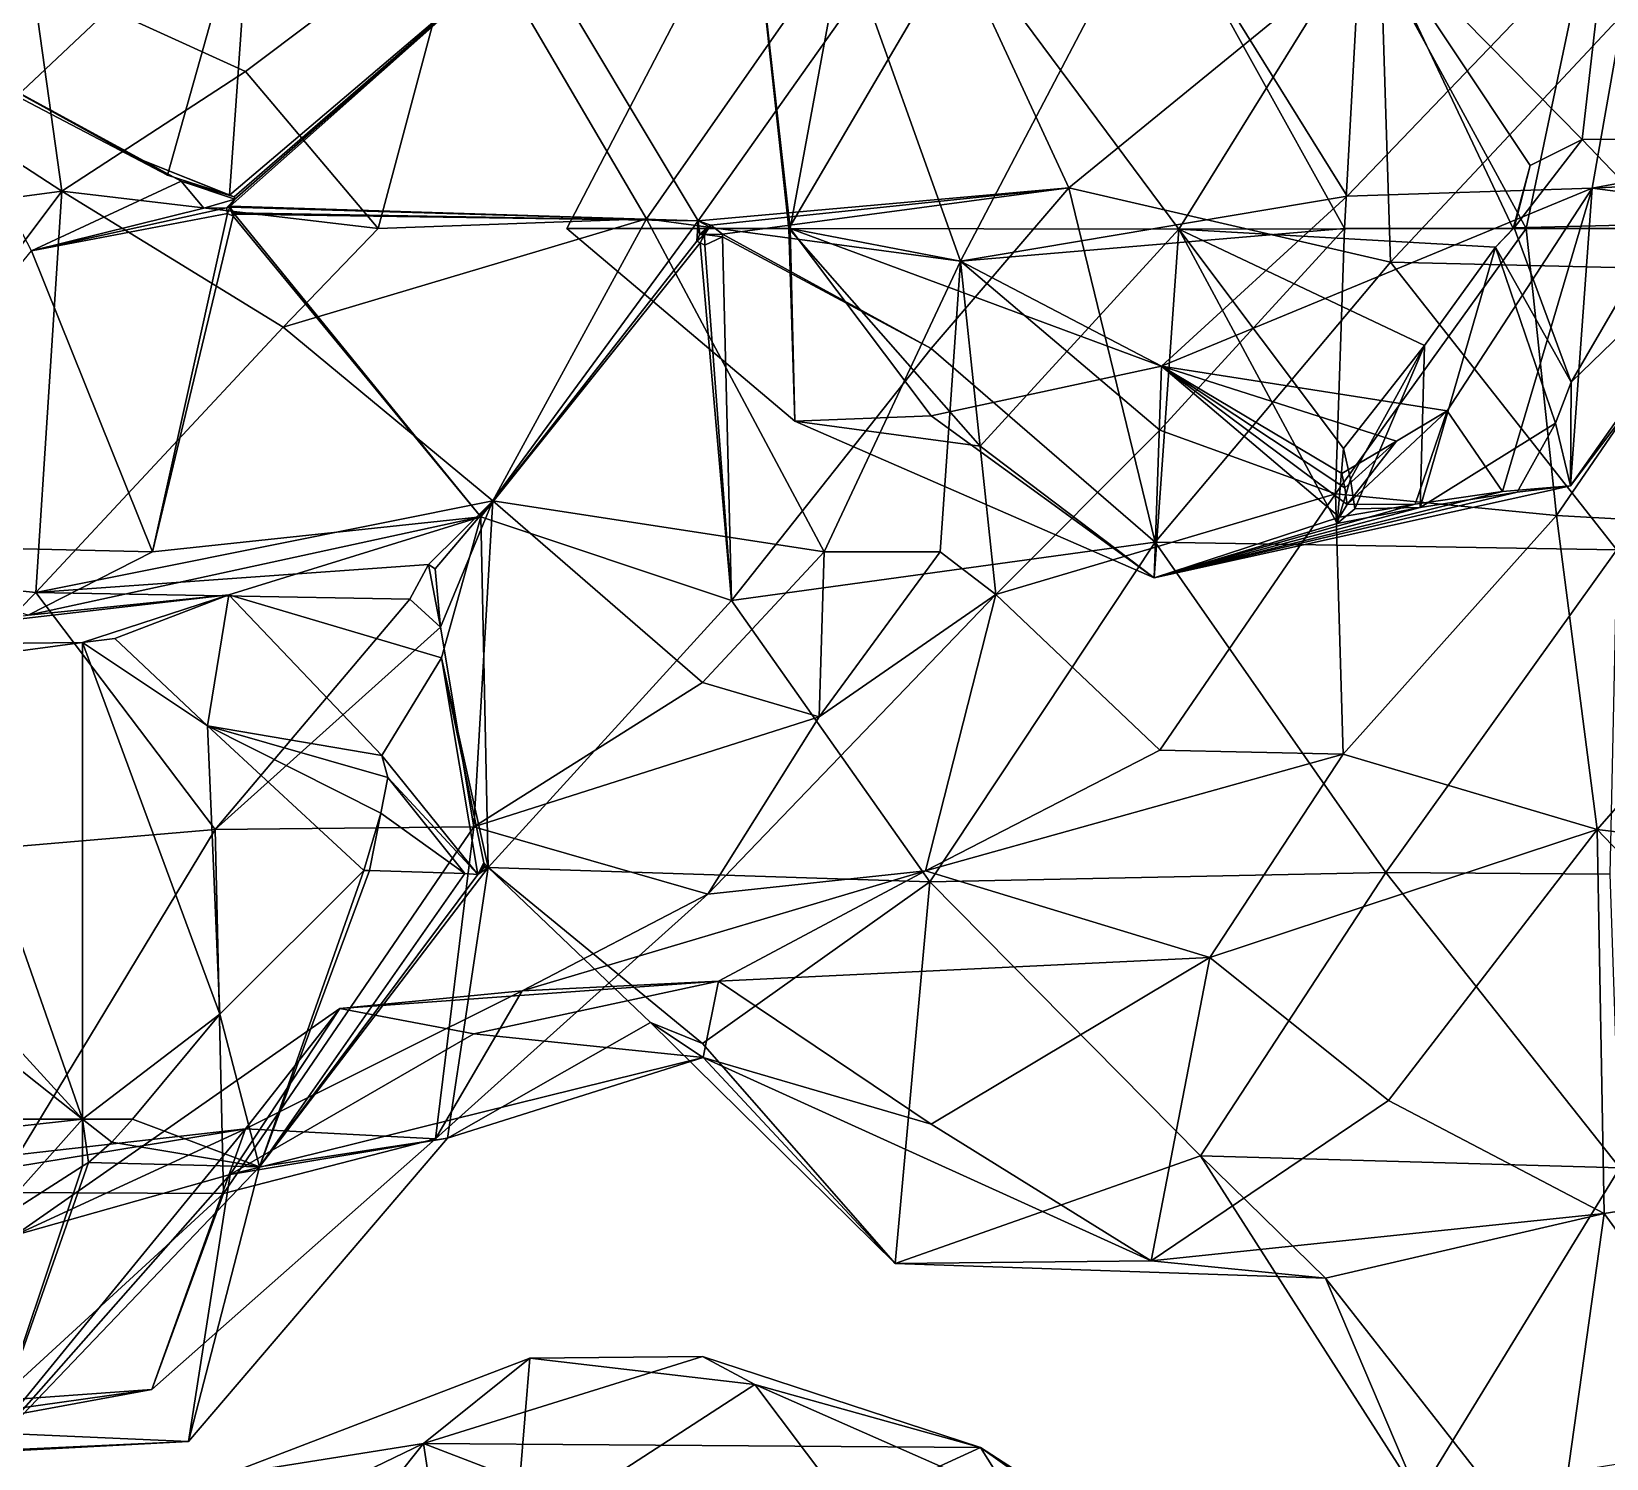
# Model space of a CAD drawing. Extents: x 290083 to 295691, y 4553739 to 4561622.
# Drawn here: x 294167.2 to 294254, y 4559053 to 4559131.6 of the extents above; entities that cross this region are included whole.
import ezdxf

# ---------------------------------------------------------------- set-up
doc = ezdxf.new("R2010")
doc.units = 0
doc.layers.add('Au_ppm_Pref_-_0_3', color=7, linetype='CONTINUOUS')

msp = doc.modelspace()

# ---------------------------------------------------------------- linework, layer by layer
at = {"layer": 'Au_ppm_Pref_-_0_3'}
for points in [[(294160.988, 4559132.257, 1910.296), (294179.346, 4559140.253, 1911.342), (294166.367, 4559128.014, 1910.037)], [(294179.346, 4559140.253, 1911.342), (294174.674, 4559123.672, 1906.892), (294166.367, 4559128.014, 1910.037)], [(294179.346, 4559140.253, 1911.342), (294178.102, 4559122.568, 1905.82), (294174.674, 4559123.672, 1906.892)], [(294179.346, 4559140.253, 1911.342), (294194.639, 4559136.635, 1907.569), (294178.102, 4559122.568, 1905.82)], [(294196.692, 4559120.736, 1864.948), (294206.808, 4559140.18, 1864.948), (294208.998, 4559120.736, 1870.351)], [(294196.692, 4559120.736, 1864.948), (294208.919, 4559120.736, 1861.25), (294206.808, 4559140.18, 1864.948)], [(294208.998, 4559120.736, 1870.351), (294206.808, 4559140.18, 1864.948), (294211.967, 4559136.879, 1870.621)], [(294206.808, 4559140.18, 1864.948), (294208.919, 4559120.736, 1861.25), (294218.395, 4559136.866, 1859.841)], [(294194.639, 4559136.635, 1907.569), (294216.782, 4559139.328, 1905.506), (294203.927, 4559121.15, 1906.307)], [(294216.782, 4559139.328, 1905.506), (294224.347, 4559122.962, 1907.316), (294203.927, 4559121.15, 1906.307)], [(294241.512, 4559136.991, 1906.115), (294224.347, 4559122.962, 1907.316), (294216.782, 4559139.328, 1905.506)], [(294218.371, 4559118.928, 1875.835), (294239.542, 4559120.736, 1877.968), (294229.136, 4559139.491, 1876.786)], [(294239.688, 4559122.508, 1875.164), (294218.371, 4559118.928, 1875.835), (294229.136, 4559139.491, 1876.786)], [(294239.688, 4559122.508, 1875.164), (294229.136, 4559139.491, 1876.786), (294256.132, 4559139.672, 1875.728)], [(294239.542, 4559120.736, 1877.968), (294240.469, 4559137.453, 1883.019), (294229.136, 4559139.491, 1876.786)], [(294239.688, 4559122.508, 1875.164), (294256.132, 4559139.672, 1875.728), (294253.189, 4559122.959, 1870.403)], [(294253.189, 4559122.959, 1870.403), (294256.132, 4559139.672, 1875.728), (294271.738, 4559123.881, 1876.297)], [(294167.186, 4559134.758, 1870.375), (294178.966, 4559129.381, 1868.006), (294191.011, 4559138.433, 1871.608)], [(294191.011, 4559138.433, 1871.608), (294178.966, 4559129.381, 1868.006), (294186.293, 4559120.736, 1867.433)], [(294201.07, 4559121.257, 1872.009), (294191.011, 4559138.433, 1871.608), (294186.293, 4559120.736, 1867.433)], [(294201.07, 4559121.257, 1872.009), (294211.967, 4559136.879, 1870.621), (294191.011, 4559138.433, 1871.608)], [(294252.642, 4559125.625, 1861.002), (294254.114, 4559138.447, 1863.164), (294240.883, 4559137.577, 1859.843)], [(294254.114, 4559138.447, 1863.164), (294252.642, 4559125.625, 1861.002), (294263.918, 4559125.729, 1864.571)], [(294218.395, 4559136.866, 1859.841), (294230.403, 4559120.687, 1858.028), (294240.883, 4559137.577, 1859.843)], [(294240.883, 4559137.577, 1859.843), (294230.403, 4559120.687, 1858.028), (294248.84, 4559120.729, 1859.856)], [(294249.776, 4559124.203, 1860.109), (294240.883, 4559137.577, 1859.843), (294248.84, 4559120.729, 1859.856)], [(294252.642, 4559125.625, 1861.002), (294240.883, 4559137.577, 1859.843), (294249.776, 4559124.203, 1860.109)], [(294211.967, 4559136.879, 1870.621), (294201.07, 4559121.257, 1872.009), (294218.371, 4559118.928, 1875.835)], [(294208.919, 4559120.736, 1861.25), (294230.403, 4559120.687, 1858.028), (294218.395, 4559136.866, 1859.841)], [(294211.967, 4559136.879, 1870.621), (294218.371, 4559118.928, 1875.835), (294208.998, 4559120.736, 1870.351)], [(294242.073, 4559118.881, 1911.519), (294224.347, 4559122.962, 1907.316), (294241.512, 4559136.991, 1906.115)], [(294239.542, 4559120.736, 1877.968), (294249.55, 4559120.736, 1883.42), (294240.469, 4559137.453, 1883.019)], [(294252.877, 4559136.562, 1889.309), (294240.469, 4559137.453, 1883.019), (294249.55, 4559120.736, 1883.42)], [(294242.073, 4559118.881, 1911.519), (294241.512, 4559136.991, 1906.115), (294254.561, 4559132.207, 1910.347)], [(294178.356, 4559122.483, 1905.749), (294178.102, 4559122.568, 1905.82), (294194.639, 4559136.635, 1907.569)], [(294178.122, 4559121.964, 1905.621), (294178.387, 4559122.346, 1905.699), (294194.639, 4559136.635, 1907.569)], [(294203.927, 4559121.15, 1906.307), (294178.122, 4559121.964, 1905.621), (294194.639, 4559136.635, 1907.569)], [(294178.387, 4559122.346, 1905.699), (294178.356, 4559122.483, 1905.749), (294194.639, 4559136.635, 1907.569)], [(294262.072, 4559120.736, 1889.736), (294252.877, 4559136.562, 1889.309), (294249.55, 4559120.736, 1883.42)], [(294263.653, 4559135.277, 1895.651), (294252.877, 4559136.562, 1889.309), (294262.072, 4559120.736, 1889.736)], [(294167.186, 4559134.758, 1870.375), (294149.921, 4559135.135, 1864.275), (294168.86, 4559122.795, 1864.087)], [(294168.86, 4559122.795, 1864.087), (294149.921, 4559135.135, 1864.275), (294153.59, 4559120.742, 1858.868)], [(294167.186, 4559134.758, 1870.375), (294168.86, 4559122.795, 1864.087), (294178.966, 4559129.381, 1868.006)], [(294242.073, 4559118.881, 1911.519), (294254.561, 4559132.207, 1910.347), (294267.566, 4559118.275, 1912.048)], [(294173.287, 4559124.494, 1905.964), (294175.424, 4559123.337, 1905.754), (294161.115, 4559131.126, 1906.523)], [(294161.115, 4559131.126, 1906.523), (294174.674, 4559123.672, 1906.892), (294173.287, 4559124.494, 1905.964)], [(294166.367, 4559128.014, 1910.037), (294174.674, 4559123.672, 1906.892), (294161.115, 4559131.126, 1906.523)], [(294161.115, 4559131.126, 1906.523), (294175.424, 4559123.337, 1905.754), (294167.176, 4559119.504, 1902.387)], [(294186.293, 4559120.736, 1867.433), (294178.966, 4559129.381, 1868.006), (294168.86, 4559122.795, 1864.087)], [(294252.642, 4559125.625, 1861.002), (294249.776, 4559124.203, 1860.109), (294248.894, 4559120.769, 1859.864)], [(294257.111, 4559120.965, 1862.463), (294252.642, 4559125.625, 1861.002), (294248.894, 4559120.769, 1859.864)], [(294263.918, 4559125.729, 1864.571), (294252.642, 4559125.625, 1861.002), (294257.111, 4559120.965, 1862.463)], [(294251.991, 4559106.553, 1864.948), (294266.238, 4559125.373, 1865.256), (294264.645, 4559124.469, 1864.814)], [(294253.189, 4559122.959, 1870.403), (294266.238, 4559125.373, 1865.256), (294251.991, 4559106.553, 1864.948)], [(294253.189, 4559122.959, 1870.403), (294278.318, 4559119.707, 1870.736), (294266.238, 4559125.373, 1865.256)], [(294173.287, 4559124.494, 1905.964), (294178.356, 4559122.483, 1905.749), (294175.424, 4559123.337, 1905.754)], [(294178.102, 4559122.568, 1905.82), (294178.356, 4559122.483, 1905.749), (294173.287, 4559124.494, 1905.964)], [(294174.674, 4559123.672, 1906.892), (294178.102, 4559122.568, 1905.82), (294173.287, 4559124.494, 1905.964)], [(294248.894, 4559120.769, 1859.864), (294249.776, 4559124.203, 1860.109), (294248.84, 4559120.729, 1859.856)], [(294264.645, 4559124.469, 1864.814), (294252.027, 4559112.27, 1863.025), (294251.991, 4559106.553, 1864.948)], [(294257.111, 4559120.965, 1862.463), (294252.027, 4559112.27, 1863.025), (294264.645, 4559124.469, 1864.814)], [(294253.189, 4559122.959, 1870.403), (294271.738, 4559123.881, 1876.297), (294278.318, 4559119.707, 1870.736)], [(294167.423, 4559100.68, 1870.352), (294168.86, 4559122.795, 1864.087), (294153.348, 4559102.13, 1864.788)], [(294168.86, 4559122.795, 1864.087), (294153.59, 4559120.742, 1858.868), (294153.348, 4559102.13, 1864.788)], [(294167.176, 4559119.504, 1902.387), (294175.424, 4559123.337, 1905.754), (294176.684, 4559121.846, 1905.318)], [(294181.054, 4559115.289, 1870.056), (294168.86, 4559122.795, 1864.087), (294167.423, 4559100.68, 1870.352)], [(294181.054, 4559115.289, 1870.056), (294186.293, 4559120.736, 1867.433), (294168.86, 4559122.795, 1864.087)], [(294175.424, 4559123.337, 1905.754), (294178.356, 4559122.483, 1905.749), (294178.387, 4559122.346, 1905.699)], [(294175.424, 4559123.337, 1905.754), (294178.387, 4559122.346, 1905.699), (294176.684, 4559121.846, 1905.318)], [(294204.625, 4559120.907, 1906.465), (294203.927, 4559121.15, 1906.307), (294224.347, 4559122.962, 1907.316)], [(294205.256, 4559120.421, 1906.716), (294204.625, 4559120.907, 1906.465), (294224.347, 4559122.962, 1907.316)], [(294205.256, 4559120.421, 1906.716), (294224.347, 4559122.962, 1907.316), (294216.764, 4559114.111, 1910.254)], [(294229.108, 4559103.442, 1912.613), (294216.764, 4559114.111, 1910.254), (294224.347, 4559122.962, 1907.316)], [(294242.073, 4559118.881, 1911.519), (294229.108, 4559103.442, 1912.613), (294224.347, 4559122.962, 1907.316)], [(294229.449, 4559113.146, 1871.702), (294253.189, 4559122.959, 1870.403), (294245.194, 4559110.678, 1870.084)], [(294239.688, 4559122.508, 1875.164), (294253.189, 4559122.959, 1870.403), (294229.449, 4559113.146, 1871.702)], [(294245.194, 4559110.678, 1870.084), (294253.189, 4559122.959, 1870.403), (294248.242, 4559106.239, 1866.82)], [(294248.242, 4559106.239, 1866.82), (294253.189, 4559122.959, 1870.403), (294251.991, 4559106.553, 1864.948)], [(294176.684, 4559121.846, 1905.318), (294178.387, 4559122.346, 1905.699), (294177.93, 4559121.877, 1905.576)], [(294177.93, 4559121.877, 1905.576), (294178.387, 4559122.346, 1905.699), (294178.122, 4559121.964, 1905.621)], [(294178.11, 4559121.903, 1905.614), (294177.93, 4559121.877, 1905.576), (294178.122, 4559121.964, 1905.621)], [(294203.927, 4559121.15, 1906.307), (294178.11, 4559121.903, 1905.614), (294178.122, 4559121.964, 1905.621)], [(294239.688, 4559122.508, 1875.164), (294229.449, 4559113.146, 1871.702), (294218.371, 4559118.928, 1875.835)], [(294177.93, 4559121.877, 1905.576), (294177.98, 4559121.562, 1905.565), (294167.176, 4559119.504, 1902.387)], [(294167.176, 4559119.504, 1902.387), (294176.684, 4559121.846, 1905.318), (294177.93, 4559121.877, 1905.576)], [(294177.98, 4559121.562, 1905.565), (294173.843, 4559102.918, 1902.999), (294167.176, 4559119.504, 1902.387)], [(294177.98, 4559121.562, 1905.565), (294178.289, 4559121.41, 1905.619), (294173.843, 4559102.918, 1902.999)], [(294178.289, 4559121.41, 1905.619), (294191.944, 4559104.848, 1907.114), (294173.843, 4559102.918, 1902.999)], [(294177.98, 4559121.562, 1905.565), (294177.93, 4559121.877, 1905.576), (294178.11, 4559121.903, 1905.614)], [(294177.98, 4559121.562, 1905.565), (294178.11, 4559121.903, 1905.614), (294178.289, 4559121.41, 1905.619)], [(294203.927, 4559121.15, 1906.307), (294178.34, 4559121.589, 1905.641), (294178.11, 4559121.903, 1905.614)], [(294178.11, 4559121.903, 1905.614), (294178.34, 4559121.589, 1905.641), (294178.289, 4559121.41, 1905.619)], [(294178.34, 4559121.589, 1905.641), (294178.372, 4559121.517, 1905.647), (294178.289, 4559121.41, 1905.619)], [(294191.944, 4559104.848, 1907.114), (294178.289, 4559121.41, 1905.619), (294178.372, 4559121.517, 1905.647)], [(294203.927, 4559121.15, 1906.307), (294178.372, 4559121.517, 1905.647), (294178.34, 4559121.589, 1905.641)], [(294203.927, 4559121.15, 1906.307), (294191.944, 4559104.848, 1907.114), (294178.372, 4559121.517, 1905.647)], [(294181.054, 4559115.289, 1870.056), (294192.602, 4559105.726, 1873.177), (294201.07, 4559121.257, 1872.009)], [(294181.054, 4559115.289, 1870.056), (294201.07, 4559121.257, 1872.009), (294186.293, 4559120.736, 1867.433)], [(294203.839, 4559120.035, 1906.51), (294191.944, 4559104.848, 1907.114), (294203.927, 4559121.15, 1906.307)], [(294192.602, 4559105.726, 1873.177), (294210.867, 4559102.918, 1873.667), (294201.07, 4559121.257, 1872.009)], [(294201.07, 4559121.257, 1872.009), (294210.867, 4559102.918, 1873.667), (294218.371, 4559118.928, 1875.835)], [(294203.995, 4559120.376, 1906.474), (294203.839, 4559120.035, 1906.51), (294203.927, 4559121.15, 1906.307)], [(294203.927, 4559121.15, 1906.307), (294204.011, 4559120.411, 1906.471), (294203.995, 4559120.376, 1906.474)], [(294203.927, 4559121.15, 1906.307), (294204.501, 4559120.835, 1906.484), (294204.011, 4559120.411, 1906.471)], [(294204.501, 4559120.835, 1906.484), (294203.927, 4559121.15, 1906.307), (294204.625, 4559120.907, 1906.465)], [(294196.692, 4559120.736, 1864.948), (294208.998, 4559120.736, 1870.351), (294209.247, 4559110.106, 1864.948)], [(294196.692, 4559120.736, 1864.948), (294209.247, 4559110.106, 1864.948), (294208.919, 4559120.736, 1861.25)], [(294203.995, 4559120.376, 1906.474), (294204.266, 4559120.391, 1906.478), (294203.839, 4559120.035, 1906.51)], [(294204.266, 4559120.391, 1906.478), (294204.034, 4559119.934, 1906.57), (294203.839, 4559120.035, 1906.51)], [(294204.011, 4559120.411, 1906.471), (294204.266, 4559120.391, 1906.478), (294203.995, 4559120.376, 1906.474)], [(294204.011, 4559120.411, 1906.471), (294204.501, 4559120.835, 1906.484), (294204.236, 4559120.495, 1906.499)], [(294204.011, 4559120.411, 1906.471), (294204.236, 4559120.495, 1906.499), (294204.188, 4559120.433, 1906.501)], [(294204.011, 4559120.411, 1906.471), (294204.188, 4559120.433, 1906.501), (294204.266, 4559120.391, 1906.478)], [(294204.266, 4559120.391, 1906.478), (294204.296, 4559119.808, 1906.647), (294204.034, 4559119.934, 1906.57)], [(294204.266, 4559120.391, 1906.478), (294204.188, 4559120.433, 1906.501), (294204.236, 4559120.495, 1906.499)], [(294204.266, 4559120.391, 1906.478), (294204.236, 4559120.495, 1906.499), (294204.501, 4559120.835, 1906.484)], [(294204.266, 4559120.391, 1906.478), (294204.501, 4559120.835, 1906.484), (294204.625, 4559120.907, 1906.465)], [(294204.266, 4559120.391, 1906.478), (294204.625, 4559120.907, 1906.465), (294205.256, 4559120.421, 1906.716)], [(294204.266, 4559120.391, 1906.478), (294205.256, 4559120.421, 1906.716), (294205.262, 4559120.278, 1906.746)], [(294204.296, 4559119.808, 1906.647), (294204.266, 4559120.391, 1906.478), (294205.262, 4559120.278, 1906.746)], [(294205.766, 4559100.24, 1910.815), (294204.296, 4559119.808, 1906.647), (294205.262, 4559120.278, 1906.746)], [(294205.256, 4559120.421, 1906.716), (294216.764, 4559114.111, 1910.254), (294205.262, 4559120.278, 1906.746)], [(294205.262, 4559120.278, 1906.746), (294216.764, 4559114.111, 1910.254), (294205.766, 4559100.24, 1910.815)], [(294219.457, 4559108.736, 1859.678), (294230.403, 4559120.687, 1858.028), (294208.919, 4559120.736, 1861.25)], [(294209.247, 4559110.106, 1864.948), (294219.457, 4559108.736, 1859.678), (294208.919, 4559120.736, 1861.25)], [(294208.998, 4559120.736, 1870.351), (294218.371, 4559118.928, 1875.835), (294229.449, 4559113.146, 1871.702)], [(294208.998, 4559120.736, 1870.351), (294216.764, 4559110.399, 1868.394), (294209.247, 4559110.106, 1864.948)], [(294208.998, 4559120.736, 1870.351), (294229.449, 4559113.146, 1871.702), (294216.764, 4559110.399, 1868.394)], [(294239.542, 4559120.736, 1877.968), (294218.371, 4559118.928, 1875.835), (294229.363, 4559109.618, 1879.06)], [(294230.403, 4559120.687, 1858.028), (294219.457, 4559108.736, 1859.678), (294229.048, 4559101.48, 1864.801)], [(294230.403, 4559120.687, 1858.028), (294229.048, 4559101.48, 1864.801), (294239.139, 4559104.484, 1860.902)], [(294239.542, 4559120.736, 1877.968), (294229.363, 4559109.618, 1879.06), (294239.043, 4559106.117, 1884.004)], [(294248.84, 4559120.729, 1859.856), (294230.403, 4559120.687, 1858.028), (294247.858, 4559119.694, 1859.802)], [(294230.403, 4559120.687, 1858.028), (294239.139, 4559104.484, 1860.902), (294239.487, 4559108.613, 1859.429)], [(294230.403, 4559120.687, 1858.028), (294239.487, 4559108.613, 1859.429), (294243.946, 4559114.292, 1859.637)], [(294247.858, 4559119.694, 1859.802), (294230.403, 4559120.687, 1858.028), (294243.946, 4559114.292, 1859.637)], [(294251.233, 4559104.912, 1889.508), (294249.55, 4559120.736, 1883.42), (294239.043, 4559106.117, 1884.004)], [(294239.542, 4559120.736, 1877.968), (294239.043, 4559106.117, 1884.004), (294249.55, 4559120.736, 1883.42)], [(294248.84, 4559120.729, 1859.856), (294247.858, 4559119.694, 1859.802), (294248.894, 4559120.769, 1859.864)], [(294248.894, 4559120.769, 1859.864), (294247.858, 4559119.694, 1859.802), (294252.027, 4559112.27, 1863.025)], [(294257.111, 4559120.965, 1862.463), (294248.894, 4559120.769, 1859.864), (294252.027, 4559112.27, 1863.025)], [(294251.233, 4559104.912, 1889.508), (294262.072, 4559120.736, 1889.736), (294249.55, 4559120.736, 1883.42)], [(294251.233, 4559104.912, 1889.508), (294267.828, 4559104.005, 1894.305), (294262.072, 4559120.736, 1889.736)], [(294167.176, 4559119.504, 1902.387), (294173.843, 4559102.918, 1902.999), (294154.021, 4559103.382, 1900.858)], [(294204.034, 4559119.934, 1906.57), (294191.944, 4559104.848, 1907.114), (294203.839, 4559120.035, 1906.51)], [(294204.034, 4559119.934, 1906.57), (294205.766, 4559100.24, 1910.815), (294191.944, 4559104.848, 1907.114)], [(294205.766, 4559100.24, 1910.815), (294204.034, 4559119.934, 1906.57), (294204.296, 4559119.808, 1906.647)], [(294247.858, 4559119.694, 1859.802), (294243.946, 4559114.292, 1859.637), (294243.712, 4559105.351, 1861.67)], [(294247.858, 4559119.694, 1859.802), (294243.712, 4559105.351, 1861.67), (294251.178, 4559110.003, 1863.325)], [(294247.858, 4559119.694, 1859.802), (294251.178, 4559110.003, 1863.325), (294252.027, 4559112.27, 1863.025)], [(294217.266, 4559102.918, 1876.827), (294218.371, 4559118.928, 1875.835), (294210.867, 4559102.918, 1873.667)], [(294220.324, 4559100.561, 1882.079), (294218.371, 4559118.928, 1875.835), (294217.266, 4559102.918, 1876.827)], [(294229.363, 4559109.618, 1879.06), (294218.371, 4559118.928, 1875.835), (294220.324, 4559100.561, 1882.079)], [(294242.073, 4559118.881, 1911.519), (294254.556, 4559103.028, 1914.181), (294229.108, 4559103.442, 1912.613)], [(294242.073, 4559118.881, 1911.519), (294267.566, 4559118.275, 1912.048), (294254.556, 4559103.028, 1914.181)], [(294167.423, 4559100.68, 1870.352), (294192.602, 4559105.726, 1873.177), (294181.054, 4559115.289, 1870.056)], [(294243.946, 4559114.292, 1859.637), (294239.487, 4559108.613, 1859.429), (294239.876, 4559106.915, 1859.882)], [(294243.946, 4559114.292, 1859.637), (294239.876, 4559106.915, 1859.882), (294240.114, 4559105.276, 1860.358)], [(294243.712, 4559105.351, 1861.67), (294243.946, 4559114.292, 1859.637), (294240.114, 4559105.276, 1860.358)], [(294205.766, 4559100.24, 1910.815), (294216.764, 4559114.111, 1910.254), (294229.108, 4559103.442, 1912.613)], [(294216.764, 4559110.399, 1868.394), (294229.449, 4559113.146, 1871.702), (294229.048, 4559101.48, 1864.801)], [(294229.048, 4559101.48, 1864.801), (294229.449, 4559113.146, 1871.702), (294239.269, 4559104.83, 1868.881)], [(294239.555, 4559106.433, 1869.877), (294229.449, 4559113.146, 1871.702), (294239.402, 4559107.234, 1870.313)], [(294239.269, 4559104.83, 1868.881), (294229.449, 4559113.146, 1871.702), (294239.692, 4559105.529, 1869.377)], [(294239.692, 4559105.529, 1869.377), (294229.449, 4559113.146, 1871.702), (294239.555, 4559106.433, 1869.877)], [(294242.415, 4559109.006, 1870.192), (294229.449, 4559113.146, 1871.702), (294245.194, 4559110.678, 1870.084)], [(294229.449, 4559113.146, 1871.702), (294242.415, 4559109.006, 1870.192), (294239.402, 4559107.234, 1870.313)], [(294252.027, 4559112.27, 1863.025), (294251.178, 4559110.003, 1863.325), (294251.991, 4559106.553, 1864.948)], [(294245.194, 4559110.678, 1870.084), (294243.428, 4559105.532, 1868.105), (294239.692, 4559105.529, 1869.377)], [(294242.415, 4559109.006, 1870.192), (294245.194, 4559110.678, 1870.084), (294239.692, 4559105.529, 1869.377)], [(294243.428, 4559105.532, 1868.105), (294245.194, 4559110.678, 1870.084), (294248.242, 4559106.239, 1866.82)], [(294209.247, 4559110.106, 1864.948), (294216.764, 4559110.399, 1868.394), (294229.048, 4559101.48, 1864.801)], [(294219.457, 4559108.736, 1859.678), (294209.247, 4559110.106, 1864.948), (294229.048, 4559101.48, 1864.801)], [(294251.178, 4559110.003, 1863.325), (294243.712, 4559105.351, 1861.67), (294249.054, 4559106.193, 1863.443)], [(294251.178, 4559110.003, 1863.325), (294249.054, 4559106.193, 1863.443), (294251.991, 4559106.553, 1864.948)], [(294239.043, 4559106.117, 1884.004), (294229.363, 4559109.618, 1879.06), (294220.324, 4559100.561, 1882.079)], [(294239.555, 4559106.433, 1869.877), (294239.402, 4559107.234, 1870.313), (294242.415, 4559109.006, 1870.192)], [(294239.692, 4559105.529, 1869.377), (294239.555, 4559106.433, 1869.877), (294242.415, 4559109.006, 1870.192)], [(294239.487, 4559108.613, 1859.429), (294239.139, 4559104.484, 1860.902), (294239.876, 4559106.915, 1859.882)], [(294229.048, 4559101.48, 1864.801), (294251.991, 4559106.553, 1864.948), (294249.054, 4559106.193, 1863.443)], [(294229.048, 4559101.48, 1864.801), (294248.242, 4559106.239, 1866.82), (294251.991, 4559106.553, 1864.948)], [(294240.114, 4559105.276, 1860.358), (294239.876, 4559106.915, 1859.882), (294239.139, 4559104.484, 1860.902)], [(294192.602, 4559105.726, 1873.177), (294167.423, 4559100.68, 1870.352), (294189.057, 4559102.225, 1872.699)], [(294192.602, 4559105.726, 1873.177), (294189.057, 4559102.225, 1872.699), (294189.436, 4559101.977, 1872.732)], [(294192.602, 4559105.726, 1873.177), (294189.436, 4559101.977, 1872.732), (294189.727, 4559098.769, 1873.668)], [(294191.554, 4559087.752, 1877.246), (294192.602, 4559105.726, 1873.177), (294189.727, 4559098.769, 1873.668)], [(294192.602, 4559105.726, 1873.177), (294191.554, 4559087.752, 1877.246), (294204.164, 4559095.706, 1874.423)], [(294192.602, 4559105.726, 1873.177), (294204.164, 4559095.706, 1874.423), (294210.867, 4559102.918, 1873.667)], [(294229.363, 4559091.985, 1885.061), (294239.043, 4559106.117, 1884.004), (294220.324, 4559100.561, 1882.079)], [(294229.048, 4559101.48, 1864.801), (294243.428, 4559105.532, 1868.105), (294248.242, 4559106.239, 1866.82)], [(294249.054, 4559106.193, 1863.443), (294243.712, 4559105.351, 1861.67), (294229.048, 4559101.48, 1864.801)], [(294229.048, 4559101.48, 1864.801), (294239.269, 4559104.83, 1868.881), (294243.428, 4559105.532, 1868.105)], [(294229.363, 4559091.985, 1885.061), (294239.463, 4559091.765, 1889.749), (294239.043, 4559106.117, 1884.004)], [(294251.233, 4559104.912, 1889.508), (294239.043, 4559106.117, 1884.004), (294239.463, 4559091.765, 1889.749)], [(294239.269, 4559104.83, 1868.881), (294239.692, 4559105.529, 1869.377), (294243.428, 4559105.532, 1868.105)], [(294166.993, 4559099.432, 1906.64), (294191.944, 4559104.848, 1907.114), (294178.049, 4559100.55, 1912.105)], [(294191.944, 4559104.848, 1907.114), (294166.993, 4559099.432, 1906.64), (294173.843, 4559102.918, 1902.999)], [(294191.944, 4559104.848, 1907.114), (294189.775, 4559097.072, 1909.982), (294178.049, 4559100.55, 1912.105)], [(294191.944, 4559104.848, 1907.114), (294192.345, 4559085.527, 1912.688), (294189.775, 4559097.072, 1909.982)], [(294191.944, 4559104.848, 1907.114), (294205.766, 4559100.24, 1910.815), (294192.345, 4559085.527, 1912.688)], [(294243.712, 4559105.351, 1861.67), (294239.139, 4559104.484, 1860.902), (294229.048, 4559101.48, 1864.801)], [(294243.712, 4559105.351, 1861.67), (294240.114, 4559105.276, 1860.358), (294239.139, 4559104.484, 1860.902)], [(294251.233, 4559104.912, 1889.508), (294239.463, 4559091.765, 1889.749), (294253.473, 4559087.607, 1896.011)], [(294251.233, 4559104.912, 1889.508), (294253.473, 4559087.607, 1896.011), (294267.828, 4559104.005, 1894.305)], [(294267.828, 4559104.005, 1894.305), (294253.473, 4559087.607, 1896.011), (294278.954, 4559084.508, 1894.064)], [(294173.843, 4559102.918, 1902.999), (294166.993, 4559099.432, 1906.64), (294154.021, 4559103.382, 1900.858)], [(294210.596, 4559093.822, 1876.827), (294210.867, 4559102.918, 1873.667), (294204.164, 4559095.706, 1874.423)], [(294216.696, 4559084.732, 1912.775), (294205.766, 4559100.24, 1910.815), (294229.108, 4559103.442, 1912.613)], [(294210.596, 4559093.822, 1876.827), (294220.324, 4559100.561, 1882.079), (294217.266, 4559102.918, 1876.827)], [(294217.266, 4559102.918, 1876.827), (294210.867, 4559102.918, 1873.667), (294210.596, 4559093.822, 1876.827)], [(294241.819, 4559085.25, 1914.132), (294216.696, 4559084.732, 1912.775), (294229.108, 4559103.442, 1912.613)], [(294254.556, 4559103.028, 1914.181), (294241.819, 4559085.25, 1914.132), (294229.108, 4559103.442, 1912.613)], [(294254.556, 4559103.028, 1914.181), (294254.171, 4559085.147, 1915.393), (294241.819, 4559085.25, 1914.132)], [(294167.423, 4559100.68, 1870.352), (294153.348, 4559102.13, 1864.788), (294152.519, 4559085.508, 1871.691)], [(294188.023, 4559100.304, 1872.533), (294189.057, 4559102.225, 1872.699), (294167.423, 4559100.68, 1870.352)], [(294189.727, 4559098.769, 1873.668), (294189.057, 4559102.225, 1872.699), (294188.023, 4559100.304, 1872.533)], [(294189.727, 4559098.769, 1873.668), (294189.436, 4559101.977, 1872.732), (294189.057, 4559102.225, 1872.699)], [(294177.311, 4559087.616, 1871.026), (294167.423, 4559100.68, 1870.352), (294152.519, 4559085.508, 1871.691)], [(294153.69, 4559097.739, 1912.323), (294178.049, 4559100.55, 1912.105), (294170, 4559097.922, 1914.298)], [(294178.049, 4559100.55, 1912.105), (294153.69, 4559097.739, 1912.323), (294166.993, 4559099.432, 1906.64)], [(294188.023, 4559100.304, 1872.533), (294167.423, 4559100.68, 1870.352), (294177.311, 4559087.616, 1871.026)], [(294170, 4559097.922, 1914.298), (294178.049, 4559100.55, 1912.105), (294171.772, 4559098.142, 1914.262)], [(294178.049, 4559100.55, 1912.105), (294176.889, 4559093.323, 1914.302), (294171.772, 4559098.142, 1914.262)], [(294178.049, 4559100.55, 1912.105), (294186.484, 4559091.686, 1912.449), (294176.889, 4559093.323, 1914.302)], [(294177.311, 4559087.616, 1871.026), (294189.727, 4559098.769, 1873.668), (294188.023, 4559100.304, 1872.533)], [(294178.049, 4559100.55, 1912.105), (294189.775, 4559097.072, 1909.982), (294186.484, 4559091.686, 1912.449)], [(294192.345, 4559085.527, 1912.688), (294205.766, 4559100.24, 1910.815), (294216.696, 4559084.732, 1912.775)], [(294220.324, 4559100.561, 1882.079), (294204.453, 4559084.057, 1882.559), (294216.441, 4559085.328, 1888.6)], [(294220.324, 4559100.561, 1882.079), (294210.596, 4559093.822, 1876.827), (294204.453, 4559084.057, 1882.559)], [(294229.363, 4559091.985, 1885.061), (294220.324, 4559100.561, 1882.079), (294216.441, 4559085.328, 1888.6)], [(294189.727, 4559098.769, 1873.668), (294177.311, 4559087.616, 1871.026), (294191.554, 4559087.752, 1877.246)], [(294161.212, 4559096.748, 1914.576), (294153.69, 4559097.739, 1912.323), (294170, 4559097.922, 1914.298)], [(294170, 4559071.651, 1914.985), (294161.212, 4559096.748, 1914.576), (294170, 4559097.922, 1914.298)], [(294171.772, 4559098.142, 1914.262), (294176.889, 4559093.323, 1914.302), (294170, 4559097.922, 1914.298)], [(294170, 4559071.651, 1914.985), (294170, 4559097.922, 1914.298), (294177.561, 4559077.437, 1914.706)], [(294170, 4559097.922, 1914.298), (294176.889, 4559093.323, 1914.302), (294177.561, 4559077.437, 1914.706)], [(294191.781, 4559085.127, 1912.746), (294186.484, 4559091.686, 1912.449), (294189.775, 4559097.072, 1909.982)], [(294189.775, 4559097.072, 1909.982), (294192.345, 4559085.527, 1912.688), (294192.113, 4559085.77, 1912.679)], [(294189.775, 4559097.072, 1909.982), (294192.113, 4559085.77, 1912.679), (294191.781, 4559085.127, 1912.746)], [(294138.908, 4559096.329, 1915.215), (294170, 4559071.651, 1914.985), (294140.116, 4559071.651, 1916.24)], [(294170, 4559071.651, 1914.985), (294138.908, 4559096.329, 1915.215), (294153.701, 4559089.467, 1914.978)], [(294170, 4559071.651, 1914.985), (294153.701, 4559089.467, 1914.978), (294161.212, 4559096.748, 1914.576)], [(294191.554, 4559087.752, 1877.246), (294210.596, 4559093.822, 1876.827), (294204.164, 4559095.706, 1874.423)], [(294176.889, 4559093.323, 1914.302), (294186.817, 4559090.484, 1912.689), (294186.431, 4559088.51, 1913.306)], [(294176.889, 4559093.323, 1914.302), (294186.484, 4559091.686, 1912.449), (294186.817, 4559090.484, 1912.689)], [(294186.431, 4559088.51, 1913.306), (294185.504, 4559085.353, 1914.365), (294176.889, 4559093.323, 1914.302)], [(294176.889, 4559093.323, 1914.302), (294185.504, 4559085.353, 1914.365), (294177.561, 4559077.437, 1914.706)], [(294210.596, 4559093.822, 1876.827), (294191.554, 4559087.752, 1877.246), (294204.453, 4559084.057, 1882.559)], [(294186.484, 4559091.686, 1912.449), (294191.781, 4559085.127, 1912.746), (294186.817, 4559090.484, 1912.689)], [(294229.363, 4559091.985, 1885.061), (294216.441, 4559085.328, 1888.6), (294239.463, 4559091.765, 1889.749)], [(294216.441, 4559085.328, 1888.6), (294232.114, 4559080.57, 1893.731), (294239.463, 4559091.765, 1889.749)], [(294239.463, 4559091.765, 1889.749), (294232.114, 4559080.57, 1893.731), (294253.473, 4559087.607, 1896.011)], [(294186.817, 4559090.484, 1912.689), (294191.07, 4559085.186, 1912.936), (294186.431, 4559088.51, 1913.306)], [(294186.817, 4559090.484, 1912.689), (294191.781, 4559085.127, 1912.746), (294191.07, 4559085.186, 1912.936)], [(294185.814, 4559085.361, 1914.289), (294185.504, 4559085.353, 1914.365), (294186.431, 4559088.51, 1913.306)], [(294191.07, 4559085.186, 1912.936), (294185.814, 4559085.361, 1914.289), (294186.431, 4559088.51, 1913.306)], [(294177.311, 4559087.616, 1871.026), (294152.519, 4559085.508, 1871.691), (294165.18, 4559067.618, 1871.558)], [(294177.756, 4559067.559, 1877), (294177.311, 4559087.616, 1871.026), (294165.18, 4559067.618, 1871.558)], [(294177.756, 4559067.559, 1877), (294191.554, 4559087.752, 1877.246), (294177.311, 4559087.616, 1871.026)], [(294177.756, 4559067.559, 1877), (294189.441, 4559070.565, 1883.668), (294191.554, 4559087.752, 1877.246)], [(294191.554, 4559087.752, 1877.246), (294189.441, 4559070.565, 1883.668), (294204.453, 4559084.057, 1882.559)], [(294241.962, 4559072.678, 1896.443), (294253.473, 4559087.607, 1896.011), (294232.114, 4559080.57, 1893.731)], [(294241.962, 4559072.678, 1896.443), (294253.848, 4559066.461, 1899.562), (294253.473, 4559087.607, 1896.011)], [(294253.473, 4559087.607, 1896.011), (294253.848, 4559066.461, 1899.562), (294271.116, 4559069.173, 1895.596)], [(294271.116, 4559069.173, 1895.596), (294278.954, 4559084.508, 1894.064), (294253.473, 4559087.607, 1896.011)], [(294191.781, 4559085.127, 1912.746), (294192.345, 4559085.527, 1912.688), (294179.745, 4559069.033, 1912.408)], [(294179.745, 4559069.033, 1912.408), (294192.345, 4559085.527, 1912.688), (294190.114, 4559070.611, 1905.659)], [(294190.114, 4559070.611, 1905.659), (294192.345, 4559085.527, 1912.688), (294201.303, 4559076.985, 1905.167)], [(294192.134, 4559085.633, 1912.71), (294191.781, 4559085.127, 1912.746), (294192.113, 4559085.77, 1912.679)], [(294192.151, 4559085.522, 1912.736), (294191.781, 4559085.127, 1912.746), (294192.134, 4559085.633, 1912.71)], [(294192.151, 4559085.522, 1912.736), (294192.345, 4559085.527, 1912.688), (294191.781, 4559085.127, 1912.746)], [(294192.345, 4559085.527, 1912.688), (294192.134, 4559085.633, 1912.71), (294192.113, 4559085.77, 1912.679)], [(294192.134, 4559085.633, 1912.71), (294192.345, 4559085.527, 1912.688), (294192.151, 4559085.522, 1912.736)], [(294201.303, 4559076.985, 1905.167), (294192.345, 4559085.527, 1912.688), (294204.164, 4559075.821, 1909.616)], [(294192.345, 4559085.527, 1912.688), (294216.696, 4559084.732, 1912.775), (294204.164, 4559075.821, 1909.616)], [(294179.745, 4559069.033, 1912.408), (294177.561, 4559077.437, 1914.706), (294185.504, 4559085.353, 1914.365)], [(294185.814, 4559085.361, 1914.289), (294191.07, 4559085.186, 1912.936), (294179.745, 4559069.033, 1912.408)], [(294185.814, 4559085.361, 1914.289), (294179.745, 4559069.033, 1912.408), (294185.504, 4559085.353, 1914.365)], [(294191.07, 4559085.186, 1912.936), (294191.781, 4559085.127, 1912.746), (294179.745, 4559069.033, 1912.408)], [(294194.221, 4559078.718, 1889.581), (294205.041, 4559079.26, 1894.566), (294216.441, 4559085.328, 1888.6)], [(294216.441, 4559085.328, 1888.6), (294204.453, 4559084.057, 1882.559), (294194.221, 4559078.718, 1889.581)], [(294204.164, 4559075.821, 1909.616), (294216.696, 4559084.732, 1912.775), (294214.776, 4559063.701, 1906.591)], [(294205.041, 4559079.26, 1894.566), (294232.114, 4559080.57, 1893.731), (294216.441, 4559085.328, 1888.6)], [(294231.612, 4559069.624, 1911.724), (294214.776, 4559063.701, 1906.591), (294216.696, 4559084.732, 1912.775)], [(294241.819, 4559085.25, 1914.132), (294231.612, 4559069.624, 1911.724), (294216.696, 4559084.732, 1912.775)], [(294231.612, 4559069.624, 1911.724), (294241.819, 4559085.25, 1914.132), (294254.71, 4559068.979, 1914.22)], [(294254.171, 4559085.147, 1915.393), (294254.71, 4559068.979, 1914.22), (294241.819, 4559085.25, 1914.132)], [(294194.221, 4559078.718, 1889.581), (294204.453, 4559084.057, 1882.559), (294189.441, 4559070.565, 1883.668)], [(294232.114, 4559080.57, 1893.731), (294205.041, 4559079.26, 1894.566), (294216.764, 4559071.378, 1896.01)], [(294232.114, 4559080.57, 1893.731), (294216.764, 4559071.378, 1896.01), (294228.891, 4559063.856, 1899.897)], [(294232.114, 4559080.57, 1893.731), (294228.891, 4559063.856, 1899.897), (294241.962, 4559072.678, 1896.443)], [(294178.977, 4559071.126, 1888.744), (294184.168, 4559077.743, 1894.645), (294194.221, 4559078.718, 1889.581)], [(294178.977, 4559071.126, 1888.744), (294194.221, 4559078.718, 1889.581), (294189.441, 4559070.565, 1883.668)], [(294191.565, 4559076.346, 1897.666), (294205.041, 4559079.26, 1894.566), (294184.168, 4559077.743, 1894.645)], [(294205.041, 4559079.26, 1894.566), (294194.221, 4559078.718, 1889.581), (294184.168, 4559077.743, 1894.645)], [(294191.565, 4559076.346, 1897.666), (294204.195, 4559075.053, 1900.584), (294205.041, 4559079.26, 1894.566)], [(294204.195, 4559075.053, 1900.584), (294216.764, 4559071.378, 1896.01), (294205.041, 4559079.26, 1894.566)], [(294178.126, 4559068.6, 1900.048), (294184.168, 4559077.743, 1894.645), (294166.276, 4559065.262, 1894.181)], [(294178.977, 4559071.126, 1888.744), (294166.276, 4559065.262, 1894.181), (294184.168, 4559077.743, 1894.645)], [(294178.126, 4559068.6, 1900.048), (294191.565, 4559076.346, 1897.666), (294184.168, 4559077.743, 1894.645)], [(294177.561, 4559077.437, 1914.706), (294172.747, 4559071.651, 1914.938), (294170, 4559071.651, 1914.985)], [(294177.561, 4559077.437, 1914.706), (294179.745, 4559069.033, 1912.408), (294172.747, 4559071.651, 1914.938)], [(294190.114, 4559070.611, 1905.659), (294201.303, 4559076.985, 1905.167), (294204.195, 4559075.053, 1900.584)], [(294201.303, 4559076.985, 1905.167), (294204.164, 4559075.821, 1909.616), (294214.776, 4559063.701, 1906.591)], [(294201.303, 4559076.985, 1905.167), (294214.776, 4559063.701, 1906.591), (294204.195, 4559075.053, 1900.584)], [(294178.126, 4559068.6, 1900.048), (294204.195, 4559075.053, 1900.584), (294191.565, 4559076.346, 1897.666)], [(294178.126, 4559068.6, 1900.048), (294190.114, 4559070.611, 1905.659), (294204.195, 4559075.053, 1900.584)], [(294204.195, 4559075.053, 1900.584), (294214.776, 4559063.701, 1906.591), (294228.891, 4559063.856, 1899.897)], [(294204.195, 4559075.053, 1900.584), (294228.891, 4559063.856, 1899.897), (294216.764, 4559071.378, 1896.01)], [(294253.848, 4559066.461, 1899.562), (294241.962, 4559072.678, 1896.443), (294228.891, 4559063.856, 1899.897)], [(294140.116, 4559071.651, 1916.24), (294170, 4559071.651, 1914.985), (294143.06, 4559068.675, 1916.355)], [(294143.06, 4559068.675, 1916.355), (294170, 4559071.651, 1914.985), (294164.598, 4559065.617, 1915.695)], [(294164.598, 4559065.617, 1915.695), (294170, 4559071.651, 1914.985), (294170, 4559069.065, 1915.192)], [(294170, 4559069.065, 1915.192), (294170, 4559071.651, 1914.985), (294170.322, 4559069.269, 1915.161)], [(294170.322, 4559069.269, 1915.161), (294170, 4559071.651, 1914.985), (294171.6, 4559070.381, 1915.015)], [(294170, 4559071.651, 1914.985), (294172.747, 4559071.651, 1914.938), (294171.6, 4559070.381, 1915.015)], [(294179.745, 4559069.033, 1912.408), (294171.6, 4559070.381, 1915.015), (294172.747, 4559071.651, 1914.938)], [(294157.748, 4559067.632, 1888.758), (294155.318, 4559068.43, 1888.951), (294178.977, 4559071.126, 1888.744)], [(294166.276, 4559065.262, 1894.181), (294178.977, 4559071.126, 1888.744), (294155.318, 4559068.43, 1888.951)], [(294157.748, 4559067.632, 1888.758), (294178.977, 4559071.126, 1888.744), (294166.367, 4559055.716, 1886.621)], [(294178.977, 4559071.126, 1888.744), (294173.806, 4559056.761, 1882.766), (294166.367, 4559055.716, 1886.621)], [(294178.977, 4559071.126, 1888.744), (294189.441, 4559070.565, 1883.668), (294173.806, 4559056.761, 1882.766)], [(294179.745, 4559069.033, 1912.408), (294170.322, 4559069.269, 1915.161), (294171.6, 4559070.381, 1915.015)], [(294177.756, 4559067.559, 1877), (294173.806, 4559056.761, 1882.766), (294189.441, 4559070.565, 1883.668)], [(294179.745, 4559069.033, 1912.408), (294190.114, 4559070.611, 1905.659), (294175.839, 4559053.887, 1906.523)], [(294178.126, 4559068.6, 1900.048), (294175.839, 4559053.887, 1906.523), (294190.114, 4559070.611, 1905.659)], [(294164.598, 4559065.617, 1915.695), (294170, 4559069.065, 1915.192), (294164.701, 4559053.299, 1911.97)], [(294164.701, 4559053.299, 1911.97), (294170, 4559069.065, 1915.192), (294170.322, 4559069.269, 1915.161)], [(294164.701, 4559053.299, 1911.97), (294170.322, 4559069.269, 1915.161), (294179.745, 4559069.033, 1912.408)], [(294179.745, 4559069.033, 1912.408), (294175.839, 4559053.887, 1906.523), (294164.701, 4559053.299, 1911.97)], [(294231.612, 4559069.624, 1911.724), (294238.501, 4559062.901, 1906.694), (294214.776, 4559063.701, 1906.591)], [(294243.627, 4559050.857, 1911.655), (294231.612, 4559069.624, 1911.724), (294254.71, 4559068.979, 1914.22)], [(294238.501, 4559062.901, 1906.694), (294231.612, 4559069.624, 1911.724), (294243.627, 4559050.857, 1911.655)], [(294254.71, 4559068.979, 1914.22), (294255.96, 4559052.87, 1916.658), (294243.627, 4559050.857, 1911.655)], [(294266.305, 4559049.314, 1900.336), (294271.116, 4559069.173, 1895.596), (294253.848, 4559066.461, 1899.562)], [(294178.126, 4559068.6, 1900.048), (294164.686, 4559053.385, 1901.098), (294175.839, 4559053.887, 1906.523)], [(294178.126, 4559068.6, 1900.048), (294166.276, 4559065.262, 1894.181), (294164.686, 4559053.385, 1901.098)], [(294177.756, 4559067.559, 1877), (294165.18, 4559067.618, 1871.558), (294164.027, 4559054.963, 1877.557)], [(294177.756, 4559067.559, 1877), (294164.027, 4559054.963, 1877.557), (294173.806, 4559056.761, 1882.766)], [(294238.501, 4559062.901, 1906.694), (294253.848, 4559066.461, 1899.562), (294228.891, 4559063.856, 1899.897)], [(294251.101, 4559046.811, 1905.819), (294253.848, 4559066.461, 1899.562), (294238.501, 4559062.901, 1906.694)], [(294251.101, 4559046.811, 1905.819), (294266.305, 4559049.314, 1900.336), (294253.848, 4559066.461, 1899.562)], [(294238.501, 4559062.901, 1906.694), (294228.891, 4559063.856, 1899.897), (294214.776, 4559063.701, 1906.591)], [(294243.627, 4559050.857, 1911.655), (294251.101, 4559046.811, 1905.819), (294238.501, 4559062.901, 1906.694)], [(294219.479, 4559053.556, 1806.04), (294188.788, 4559053.776, 1806.259), (294204.164, 4559058.577, 1802.653)], [(294194.636, 4559058.489, 1801.099), (294204.164, 4559058.577, 1802.653), (294188.788, 4559053.776, 1806.259)], [(294194.636, 4559058.489, 1801.099), (294207.036, 4559057.029, 1798.447), (294204.164, 4559058.577, 1802.653)], [(294207.036, 4559057.029, 1798.447), (294219.479, 4559053.556, 1806.04), (294204.164, 4559058.577, 1802.653)], [(294193.822, 4559048.453, 1795.077), (294194.636, 4559058.489, 1801.099), (294177.839, 4559052.041, 1799.262)], [(294194.636, 4559058.489, 1801.099), (294188.788, 4559053.776, 1806.259), (294177.839, 4559052.041, 1799.262)], [(294193.822, 4559048.453, 1795.077), (294207.036, 4559057.029, 1798.447), (294194.636, 4559058.489, 1801.099)], [(294193.822, 4559048.453, 1795.077), (294214.144, 4559047.608, 1795.53), (294207.036, 4559057.029, 1798.447)], [(294226.877, 4559048.289, 1800.32), (294219.479, 4559053.556, 1806.04), (294207.036, 4559057.029, 1798.447)], [(294226.877, 4559048.289, 1800.32), (294207.036, 4559057.029, 1798.447), (294214.144, 4559047.608, 1795.53)], [(294166.367, 4559055.716, 1886.621), (294173.806, 4559056.761, 1882.766), (294155.465, 4559055.436, 1881.576)], [(294155.465, 4559055.436, 1881.576), (294173.806, 4559056.761, 1882.766), (294164.027, 4559054.963, 1877.557)], [(294164.701, 4559053.299, 1911.97), (294175.839, 4559053.887, 1906.523), (294153.282, 4559054.889, 1906.536)], [(294153.282, 4559054.889, 1906.536), (294175.839, 4559053.887, 1906.523), (294164.686, 4559053.385, 1901.098)], [(294177.839, 4559052.041, 1799.262), (294188.788, 4559053.776, 1806.259), (294167.927, 4559043.721, 1804.376)], [(294167.927, 4559043.721, 1804.376), (294188.788, 4559053.776, 1806.259), (294178.966, 4559041.501, 1808.84)], [(294191.943, 4559033.004, 1811.921), (294178.966, 4559041.501, 1808.84), (294188.788, 4559053.776, 1806.259)], [(294205.752, 4559047.266, 1810.178), (294191.943, 4559033.004, 1811.921), (294188.788, 4559053.776, 1806.259)], [(294205.752, 4559047.266, 1810.178), (294188.788, 4559053.776, 1806.259), (294219.479, 4559053.556, 1806.04)], [(294219.479, 4559053.556, 1806.04), (294226.515, 4559042.368, 1810.471), (294205.752, 4559047.266, 1810.178)], [(294226.877, 4559048.289, 1800.32), (294236.894, 4559042.297, 1805.555), (294219.479, 4559053.556, 1806.04)], [(294226.515, 4559042.368, 1810.471), (294219.479, 4559053.556, 1806.04), (294236.894, 4559042.297, 1805.555)]]:
    msp.add_3dface(points, dxfattribs=at)

doc.saveas('drawing.dxf')
